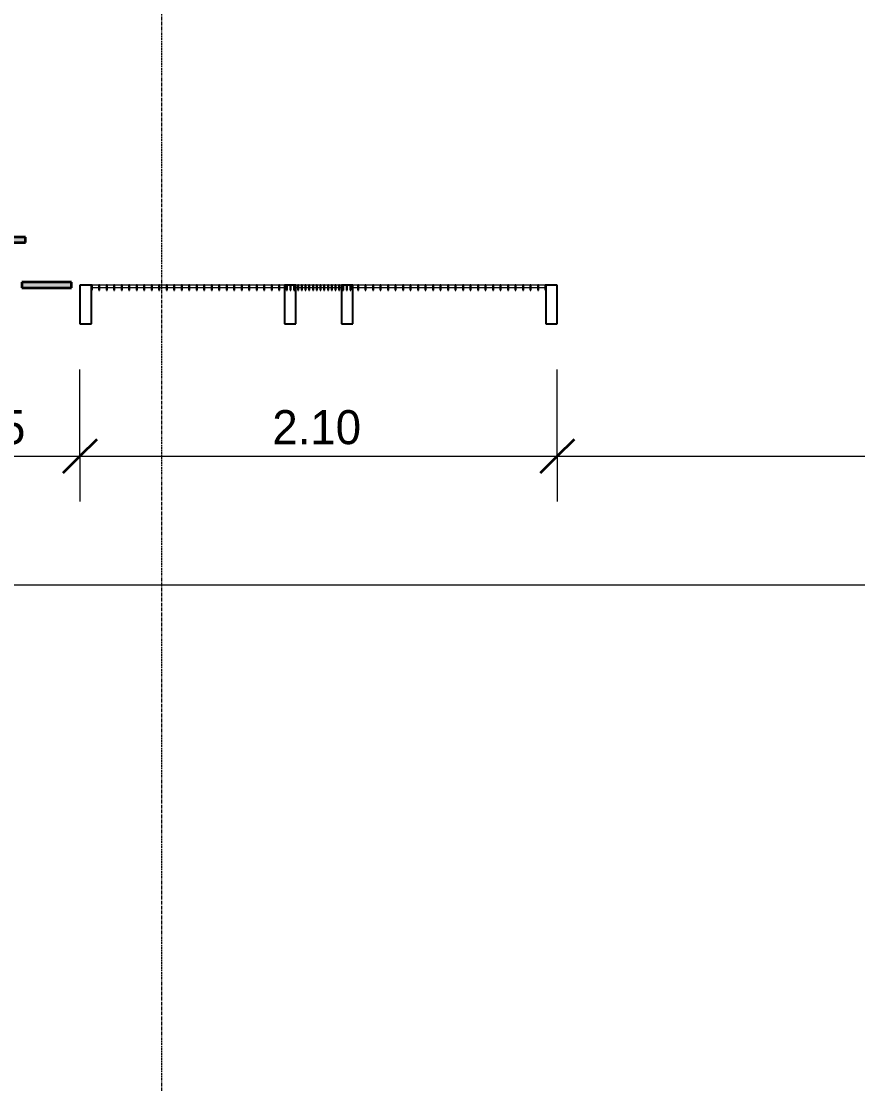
# Model space of a CAD drawing. Header units: centimetres. Extents: x -6646 to 16699, y -115 to 1717.
# Drawn here: x -3220.5 to -2852.5, y 369.4 to 837 of the extents above; entities that cross this region are included whole.
import ezdxf

# ---------------------------------------------------------------- set-up
doc = ezdxf.new("R2010")
doc.units = ezdxf.units.CM
doc.linetypes.add('Grid Line', pattern=[2.2225, 1.27, -0.3175, 0.3175, -0.3175])
for name, color, linetype, lineweight in [('A-ANNO-DIMS', 7, 'Continuous', 9), ('A-ANNO-DIMS-100', 7, 'Continuous', 9), ('A-CLNG', 7, 'Continuous', 9), ('A-GENM', 7, 'Continuous', 9), ('S-GRID', 7, 'Continuous', 9), ('S-STRS', 7, 'Continuous', 9)]:
    doc.layers.add(name, color=color, linetype=linetype, lineweight=lineweight)
doc.styles.add('Century Gothic_1', font='GOTHIC.TTF', dxfattribs={"height": 15})
doc.dimstyles.new('FCA_N_Cotas_E100', dxfattribs={"dimscale": 30.48, "dimtxt": 15.662524, "dimasz": 0.492126, "dimexe": 0.656168, "dimexo": 0.656168, "dimgap": 0.032808, "dimtad": 1, "dimlfac": 0.01, "dimrnd": 0.01, "dimzin": 0, "dimdsep": 46, "dimtxsty": 'Century Gothic_1', "dimblk1": 'OBLIQUE', "dimblk2": 'OBLIQUE', "dimsah": 1, "dimcen": 0.09, "dimdle": 0.656168, "dimadec": 3, "dimazin": 2, "dimtfac": 1, "dimtdec": 4, "dimtix": 1, "dimtmove": 0, "dimatfit": 3, "dimfxl": 1, "dimtvp": 1, "dimtolj": 1, "dimtzin": 0, "dimarcsym": 2})

# ---------------------------------------------------------------- blocks, each defined once
blk = doc.blocks.new('PQ_RVR_ARQ-01_ZZ_ZZ_MO_T_A_rvt-1-Elevación Eje 20')
at = {"layer": 'A-CLNG', "color": 254, "lineweight": 18, "true_color": 0xe5e5e5}
blk.add_line((-2381.59, 588.8), (-5458.89, 588.8), dxfattribs=at)
blk = doc.blocks.new('M_RVR_Grating - 1_12 x 1_00-V2-Elevación Eje 20')
at = {"layer": 'A-GENM', "lineweight": 25}
for p, q in [((-3189.68, 720.81), (-3194.68, 720.81)), ((-3194.68, 720.81), (-3194.68, 703.81)), ((-3189.38, 720.81), (-3189.68, 720.81)), ((-3189.68, 720.81), (-3189.68, 718.71)), ((-3189.68, 703.81), (-3189.68, 720.81)), ((-3189.38, 718.71), (-3189.38, 720.81)), ((-3186.08, 720.81), (-3186.38, 720.81)), ((-3186.38, 720.81), (-3186.38, 718.71)), ((-3186.08, 718.71), (-3186.08, 720.81)), ((-3182.78, 720.81), (-3183.08, 720.81)), ((-3183.08, 720.81), (-3183.08, 718.71)), ((-3182.78, 718.71), (-3182.78, 720.81)), ((-3179.48, 720.81), (-3179.78, 720.81)), ((-3179.78, 720.81), (-3179.78, 718.71)), ((-3179.48, 718.71), (-3179.48, 720.81)), ((-3176.18, 720.81), (-3176.48, 720.81)), ((-3176.48, 720.81), (-3176.48, 718.71)), ((-3176.18, 718.71), (-3176.18, 720.81)), ((-3172.88, 720.81), (-3173.18, 720.81)), ((-3173.18, 720.81), (-3173.18, 718.71)), ((-3172.88, 718.71), (-3172.88, 720.81)), ((-3169.58, 720.81), (-3169.88, 720.81)), ((-3169.88, 720.81), (-3169.88, 718.71)), ((-3169.58, 718.71), (-3169.58, 720.81)), ((-3166.28, 720.81), (-3166.58, 720.81)), ((-3166.58, 720.81), (-3166.58, 718.71)), ((-3166.28, 718.71), (-3166.28, 720.81)), ((-3162.98, 720.81), (-3163.28, 720.81)), ((-3163.28, 720.81), (-3163.28, 718.71)), ((-3162.98, 718.71), (-3162.98, 720.81)), ((-3159.68, 720.81), (-3159.98, 720.81)), ((-3159.98, 720.81), (-3159.98, 718.71)), ((-3159.68, 718.71), (-3159.68, 720.81)), ((-3156.38, 720.81), (-3156.68, 720.81)), ((-3156.68, 720.81), (-3156.68, 718.71)), ((-3156.38, 718.71), (-3156.38, 720.81)), ((-3153.08, 720.81), (-3153.38, 720.81)), ((-3153.38, 720.81), (-3153.38, 718.71)), ((-3153.08, 718.71), (-3153.08, 720.81)), ((-3149.78, 720.81), (-3150.08, 720.81)), ((-3150.08, 720.81), (-3150.08, 718.71)), ((-3149.78, 718.71), (-3149.78, 720.81)), ((-3146.48, 720.81), (-3146.78, 720.81)), ((-3146.78, 720.81), (-3146.78, 718.71)), ((-3146.48, 718.71), (-3146.48, 720.81)), ((-3143.18, 720.81), (-3143.48, 720.81)), ((-3143.48, 720.81), (-3143.48, 718.71)), ((-3143.18, 718.71), (-3143.18, 720.81)), ((-3139.88, 720.81), (-3140.18, 720.81)), ((-3140.18, 720.81), (-3140.18, 718.71)), ((-3139.88, 718.71), (-3139.88, 720.81)), ((-3136.58, 720.81), (-3136.88, 720.81)), ((-3136.88, 720.81), (-3136.88, 718.71)), ((-3136.58, 718.71), (-3136.58, 720.81)), ((-3133.28, 720.81), (-3133.58, 720.81)), ((-3133.58, 720.81), (-3133.58, 718.71)), ((-3133.28, 718.71), (-3133.28, 720.81)), ((-3129.98, 720.81), (-3130.28, 720.81)), ((-3130.28, 720.81), (-3130.28, 718.71)), ((-3129.98, 718.71), (-3129.98, 720.81)), ((-3126.68, 720.81), (-3126.98, 720.81)), ((-3126.98, 720.81), (-3126.98, 718.71)), ((-3126.68, 718.71), (-3126.68, 720.81)), ((-3123.38, 720.81), (-3123.68, 720.81)), ((-3123.68, 720.81), (-3123.68, 718.71)), ((-3123.38, 718.71), (-3123.38, 720.81)), ((-3120.08, 720.81), (-3120.38, 720.81)), ((-3120.38, 720.81), (-3120.38, 718.71)), ((-3120.08, 718.71), (-3120.08, 720.81)), ((-3116.78, 720.81), (-3117.08, 720.81)), ((-3117.08, 720.81), (-3117.08, 718.71)), ((-3116.78, 718.71), (-3116.78, 720.81)), ((-3113.48, 720.81), (-3113.78, 720.81)), ((-3113.78, 720.81), (-3113.78, 718.71)), ((-3113.48, 718.71), (-3113.48, 720.81)), ((-3110.18, 720.81), (-3110.48, 720.81)), ((-3110.48, 720.81), (-3110.48, 718.71)), ((-3110.18, 718.71), (-3110.18, 720.81)), ((-3106.88, 720.81), (-3107.18, 720.81)), ((-3107.18, 720.81), (-3107.18, 718.71)), ((-3106.88, 718.71), (-3106.88, 720.81)), ((-3103.58, 720.81), (-3103.88, 720.81)), ((-3103.88, 720.81), (-3103.88, 718.71)), ((-3103.58, 718.71), (-3103.58, 720.81)), ((-3100.28, 720.81), (-3100.58, 720.81)), ((-3100.58, 720.81), (-3100.58, 718.71)), ((-3100.28, 718.71), (-3100.28, 720.81)), ((-3096.98, 720.81), (-3097.28, 720.81)), ((-3097.28, 720.81), (-3097.28, 718.71)), ((-3096.98, 718.71), (-3096.98, 720.81)), ((-3093.68, 720.81), (-3093.98, 720.81)), ((-3093.98, 720.81), (-3093.98, 718.71)), ((-3093.68, 718.71), (-3093.68, 720.81)), ((-3090.38, 720.81), (-3090.68, 720.81)), ((-3090.68, 720.81), (-3090.68, 718.71)), ((-3090.38, 718.71), (-3090.38, 720.81)), ((-3087.08, 720.81), (-3087.38, 720.81)), ((-3087.38, 720.81), (-3087.38, 718.71)), ((-3087.08, 718.71), (-3087.08, 720.81)), ((-3083.78, 720.81), (-3084.08, 720.81)), ((-3084.08, 720.81), (-3084.08, 718.71)), ((-3083.78, 718.71), (-3083.78, 720.81)), ((-3080.48, 720.81), (-3080.78, 720.81)), ((-3080.78, 720.81), (-3080.78, 718.71)), ((-3080.48, 718.71), (-3080.48, 720.81)), ((-3074.68, 720.81), (-3079.68, 720.81)), ((-3079.68, 720.81), (-3079.68, 703.81)), ((-3077.18, 720.81), (-3077.48, 720.81)), ((-3077.48, 720.81), (-3077.48, 718.71)), ((-3077.18, 718.71), (-3077.18, 720.81)), ((-3074.68, 703.81), (-3074.68, 720.81)), ((-3189.68, 718.71), (-3189.38, 718.71)), ((-3186.38, 718.71), (-3186.08, 718.71)), ((-3183.08, 718.71), (-3182.78, 718.71)), ((-3179.78, 718.71), (-3179.48, 718.71)), ((-3176.48, 718.71), (-3176.18, 718.71)), ((-3173.18, 718.71), (-3172.88, 718.71)), ((-3169.88, 718.71), (-3169.58, 718.71)), ((-3166.58, 718.71), (-3166.28, 718.71)), ((-3163.28, 718.71), (-3162.98, 718.71)), ((-3159.98, 718.71), (-3159.68, 718.71)), ((-3156.68, 718.71), (-3156.38, 718.71)), ((-3153.38, 718.71), (-3153.08, 718.71)), ((-3150.08, 718.71), (-3149.78, 718.71)), ((-3146.78, 718.71), (-3146.48, 718.71)), ((-3143.48, 718.71), (-3143.18, 718.71)), ((-3140.18, 718.71), (-3139.88, 718.71)), ((-3136.88, 718.71), (-3136.58, 718.71)), ((-3133.58, 718.71), (-3133.28, 718.71)), ((-3130.28, 718.71), (-3129.98, 718.71)), ((-3126.98, 718.71), (-3126.68, 718.71)), ((-3123.68, 718.71), (-3123.38, 718.71)), ((-3120.38, 718.71), (-3120.08, 718.71)), ((-3117.08, 718.71), (-3116.78, 718.71)), ((-3113.78, 718.71), (-3113.48, 718.71)), ((-3110.48, 718.71), (-3110.18, 718.71)), ((-3107.18, 718.71), (-3106.88, 718.71)), ((-3103.88, 718.71), (-3103.58, 718.71)), ((-3100.58, 718.71), (-3100.28, 718.71)), ((-3097.28, 718.71), (-3096.98, 718.71)), ((-3093.98, 718.71), (-3093.68, 718.71)), ((-3090.68, 718.71), (-3090.38, 718.71)), ((-3087.38, 718.71), (-3087.08, 718.71)), ((-3084.08, 718.71), (-3083.78, 718.71)), ((-3080.78, 718.71), (-3080.48, 718.71)), ((-3077.48, 718.71), (-3077.18, 718.71)), ((-3194.68, 703.81), (-3189.68, 703.81)), ((-3079.68, 703.81), (-3074.68, 703.81))]:
    blk.add_line(p, q, dxfattribs=at)
at = {"layer": 'A-GENM', "color": 8, "true_color": 0x808080}
for p, q in [((-3186.38, 720.81), (-3189.38, 720.81)), ((-3183.08, 720.81), (-3186.08, 720.81)), ((-3179.78, 720.81), (-3182.78, 720.81)), ((-3176.48, 720.81), (-3179.48, 720.81)), ((-3173.18, 720.81), (-3176.18, 720.81)), ((-3169.88, 720.81), (-3172.88, 720.81)), ((-3166.58, 720.81), (-3169.58, 720.81)), ((-3163.28, 720.81), (-3166.28, 720.81)), ((-3159.98, 720.81), (-3162.98, 720.81)), ((-3156.68, 720.81), (-3159.68, 720.81)), ((-3153.38, 720.81), (-3156.38, 720.81)), ((-3150.08, 720.81), (-3153.08, 720.81)), ((-3146.78, 720.81), (-3149.78, 720.81)), ((-3143.48, 720.81), (-3146.48, 720.81)), ((-3140.18, 720.81), (-3143.18, 720.81)), ((-3136.88, 720.81), (-3139.88, 720.81)), ((-3133.58, 720.81), (-3136.58, 720.81)), ((-3130.28, 720.81), (-3133.28, 720.81)), ((-3126.98, 720.81), (-3129.98, 720.81)), ((-3123.68, 720.81), (-3126.68, 720.81)), ((-3120.38, 720.81), (-3123.38, 720.81)), ((-3117.08, 720.81), (-3120.08, 720.81)), ((-3113.78, 720.81), (-3116.78, 720.81)), ((-3110.48, 720.81), (-3113.48, 720.81)), ((-3107.18, 720.81), (-3110.18, 720.81)), ((-3104.68, 720.81), (-3106.88, 720.81)), ((-3098.88, 720.81), (-3099.68, 720.81)), ((-3097.28, 720.81), (-3098.58, 720.81)), ((-3095.58, 720.81), (-3096.98, 720.81)), ((-3093.98, 720.81), (-3095.28, 720.81)), ((-3092.28, 720.81), (-3093.68, 720.81)), ((-3090.68, 720.81), (-3091.98, 720.81)), ((-3088.98, 720.81), (-3090.38, 720.81)), ((-3087.38, 720.81), (-3088.68, 720.81)), ((-3085.68, 720.81), (-3087.08, 720.81)), ((-3084.08, 720.81), (-3085.38, 720.81)), ((-3082.38, 720.81), (-3083.78, 720.81)), ((-3080.78, 720.81), (-3082.08, 720.81)), ((-3079.68, 720.81), (-3080.48, 720.81)), ((-3189.38, 719.81), (-3186.38, 719.81)), ((-3186.08, 719.81), (-3183.08, 719.81)), ((-3182.78, 719.81), (-3179.78, 719.81)), ((-3179.48, 719.81), (-3176.48, 719.81)), ((-3176.18, 719.81), (-3173.18, 719.81)), ((-3172.88, 719.81), (-3169.88, 719.81)), ((-3169.58, 719.81), (-3166.58, 719.81)), ((-3166.28, 719.81), (-3163.28, 719.81)), ((-3162.98, 719.81), (-3159.98, 719.81)), ((-3159.68, 719.81), (-3156.68, 719.81)), ((-3156.38, 719.81), (-3153.38, 719.81)), ((-3153.08, 719.81), (-3150.08, 719.81)), ((-3149.78, 719.81), (-3146.78, 719.81)), ((-3146.48, 719.81), (-3143.48, 719.81)), ((-3143.18, 719.81), (-3140.18, 719.81)), ((-3139.88, 719.81), (-3136.88, 719.81)), ((-3136.58, 719.81), (-3133.58, 719.81)), ((-3133.28, 719.81), (-3130.28, 719.81)), ((-3129.98, 719.81), (-3126.98, 719.81)), ((-3126.68, 719.81), (-3123.68, 719.81)), ((-3123.38, 719.81), (-3120.38, 719.81)), ((-3120.08, 719.81), (-3117.08, 719.81)), ((-3116.78, 719.81), (-3113.78, 719.81)), ((-3113.48, 719.81), (-3110.48, 719.81)), ((-3110.18, 719.81), (-3107.18, 719.81)), ((-3106.88, 719.81), (-3104.68, 719.81)), ((-3099.68, 719.81), (-3098.88, 719.81)), ((-3098.58, 719.81), (-3097.28, 719.81)), ((-3096.98, 719.81), (-3095.58, 719.81)), ((-3095.28, 719.81), (-3093.98, 719.81)), ((-3093.68, 719.81), (-3092.28, 719.81)), ((-3091.98, 719.81), (-3090.68, 719.81)), ((-3090.38, 719.81), (-3088.98, 719.81)), ((-3088.68, 719.81), (-3087.38, 719.81)), ((-3087.08, 719.81), (-3085.68, 719.81)), ((-3085.38, 719.81), (-3084.08, 719.81)), ((-3083.78, 719.81), (-3082.38, 719.81)), ((-3082.08, 719.81), (-3080.78, 719.81)), ((-3080.48, 719.81), (-3079.68, 719.81))]:
    blk.add_line(p, q, dxfattribs=at)
blk = doc.blocks.new('M_RVR_Grating - 1_12 x 1_00-V3-Elevación Eje 20')
at = {"layer": 'A-GENM', "lineweight": 25}
for p, q in [((-3099.68, 720.81), (-3104.68, 720.81)), ((-3104.68, 720.81), (-3104.68, 703.81)), ((-3101.88, 720.81), (-3102.18, 720.81)), ((-3102.18, 720.81), (-3102.18, 718.71)), ((-3101.88, 718.71), (-3101.88, 720.81)), ((-3099.68, 703.81), (-3099.68, 720.81)), ((-3098.58, 720.81), (-3098.88, 720.81)), ((-3098.88, 720.81), (-3098.88, 718.71)), ((-3098.58, 718.71), (-3098.58, 720.81)), ((-3095.28, 720.81), (-3095.58, 720.81)), ((-3095.58, 720.81), (-3095.58, 718.71)), ((-3095.28, 718.71), (-3095.28, 720.81)), ((-3091.98, 720.81), (-3092.28, 720.81)), ((-3092.28, 720.81), (-3092.28, 718.71)), ((-3091.98, 718.71), (-3091.98, 720.81)), ((-3088.68, 720.81), (-3088.98, 720.81)), ((-3088.98, 720.81), (-3088.98, 718.71)), ((-3088.68, 718.71), (-3088.68, 720.81)), ((-3085.38, 720.81), (-3085.68, 720.81)), ((-3085.68, 720.81), (-3085.68, 718.71)), ((-3085.38, 718.71), (-3085.38, 720.81)), ((-3082.08, 720.81), (-3082.38, 720.81)), ((-3082.38, 720.81), (-3082.38, 718.71)), ((-3082.08, 718.71), (-3082.08, 720.81)), ((-3078.78, 720.81), (-3079.08, 720.81)), ((-3079.08, 720.81), (-3079.08, 718.71)), ((-3078.78, 718.71), (-3078.78, 720.81)), ((-3075.48, 720.81), (-3075.78, 720.81)), ((-3075.78, 720.81), (-3075.78, 718.71)), ((-3075.48, 718.71), (-3075.48, 720.81)), ((-3072.18, 720.81), (-3072.48, 720.81)), ((-3072.48, 720.81), (-3072.48, 718.71)), ((-3072.18, 718.71), (-3072.18, 720.81)), ((-3068.88, 720.81), (-3069.18, 720.81)), ((-3069.18, 720.81), (-3069.18, 718.71)), ((-3068.88, 718.71), (-3068.88, 720.81)), ((-3065.58, 720.81), (-3065.88, 720.81)), ((-3065.88, 720.81), (-3065.88, 718.71)), ((-3065.58, 718.71), (-3065.58, 720.81)), ((-3062.28, 720.81), (-3062.58, 720.81)), ((-3062.58, 720.81), (-3062.58, 718.71)), ((-3062.28, 718.71), (-3062.28, 720.81)), ((-3058.98, 720.81), (-3059.28, 720.81)), ((-3059.28, 720.81), (-3059.28, 718.71)), ((-3058.98, 718.71), (-3058.98, 720.81)), ((-3055.68, 720.81), (-3055.98, 720.81)), ((-3055.98, 720.81), (-3055.98, 718.71)), ((-3055.68, 718.71), (-3055.68, 720.81)), ((-3052.38, 720.81), (-3052.68, 720.81)), ((-3052.68, 720.81), (-3052.68, 718.71)), ((-3052.38, 718.71), (-3052.38, 720.81)), ((-3049.08, 720.81), (-3049.38, 720.81)), ((-3049.38, 720.81), (-3049.38, 718.71)), ((-3049.08, 718.71), (-3049.08, 720.81)), ((-3045.78, 720.81), (-3046.08, 720.81)), ((-3046.08, 720.81), (-3046.08, 718.71)), ((-3045.78, 718.71), (-3045.78, 720.81)), ((-3042.48, 720.81), (-3042.78, 720.81)), ((-3042.78, 720.81), (-3042.78, 718.71)), ((-3042.48, 718.71), (-3042.48, 720.81)), ((-3039.18, 720.81), (-3039.48, 720.81)), ((-3039.48, 720.81), (-3039.48, 718.71)), ((-3039.18, 718.71), (-3039.18, 720.81)), ((-3035.88, 720.81), (-3036.18, 720.81)), ((-3036.18, 720.81), (-3036.18, 718.71)), ((-3035.88, 718.71), (-3035.88, 720.81)), ((-3032.58, 720.81), (-3032.88, 720.81)), ((-3032.88, 720.81), (-3032.88, 718.71)), ((-3032.58, 718.71), (-3032.58, 720.81)), ((-3029.28, 720.81), (-3029.58, 720.81)), ((-3029.58, 720.81), (-3029.58, 718.71)), ((-3029.28, 718.71), (-3029.28, 720.81)), ((-3025.98, 720.81), (-3026.28, 720.81)), ((-3026.28, 720.81), (-3026.28, 718.71)), ((-3025.98, 718.71), (-3025.98, 720.81)), ((-3022.68, 720.81), (-3022.98, 720.81)), ((-3022.98, 720.81), (-3022.98, 718.71)), ((-3022.68, 718.71), (-3022.68, 720.81)), ((-3019.38, 720.81), (-3019.68, 720.81)), ((-3019.68, 720.81), (-3019.68, 718.71)), ((-3019.38, 718.71), (-3019.38, 720.81)), ((-3016.08, 720.81), (-3016.38, 720.81)), ((-3016.38, 720.81), (-3016.38, 718.71)), ((-3016.08, 718.71), (-3016.08, 720.81)), ((-3012.78, 720.81), (-3013.08, 720.81)), ((-3013.08, 720.81), (-3013.08, 718.71)), ((-3012.78, 718.71), (-3012.78, 720.81)), ((-3009.48, 720.81), (-3009.78, 720.81)), ((-3009.78, 720.81), (-3009.78, 718.71)), ((-3009.48, 718.71), (-3009.48, 720.81)), ((-3006.18, 720.81), (-3006.48, 720.81)), ((-3006.48, 720.81), (-3006.48, 718.71)), ((-3006.18, 718.71), (-3006.18, 720.81)), ((-3002.88, 720.81), (-3003.18, 720.81)), ((-3003.18, 720.81), (-3003.18, 718.71)), ((-3002.88, 718.71), (-3002.88, 720.81)), ((-2999.58, 720.81), (-2999.88, 720.81)), ((-2999.88, 720.81), (-2999.88, 718.71)), ((-2999.58, 718.71), (-2999.58, 720.81)), ((-2996.28, 720.81), (-2996.58, 720.81)), ((-2996.58, 720.81), (-2996.58, 718.71)), ((-2996.28, 718.71), (-2996.28, 720.81)), ((-2992.98, 720.81), (-2993.28, 720.81)), ((-2993.28, 720.81), (-2993.28, 718.71)), ((-2992.98, 718.71), (-2992.98, 720.81)), ((-2989.68, 720.81), (-2989.98, 720.81)), ((-2989.98, 720.81), (-2989.98, 718.71)), ((-2989.68, 718.71), (-2989.68, 720.81)), ((-2984.68, 720.81), (-2989.68, 720.81)), ((-2989.68, 720.81), (-2989.68, 703.81)), ((-2984.68, 703.81), (-2984.68, 720.81)), ((-3102.18, 718.71), (-3101.88, 718.71)), ((-3098.88, 718.71), (-3098.58, 718.71)), ((-3095.58, 718.71), (-3095.28, 718.71)), ((-3092.28, 718.71), (-3091.98, 718.71)), ((-3088.98, 718.71), (-3088.68, 718.71)), ((-3085.68, 718.71), (-3085.38, 718.71)), ((-3082.38, 718.71), (-3082.08, 718.71)), ((-3079.08, 718.71), (-3078.78, 718.71)), ((-3075.78, 718.71), (-3075.48, 718.71)), ((-3072.48, 718.71), (-3072.18, 718.71)), ((-3069.18, 718.71), (-3068.88, 718.71)), ((-3065.88, 718.71), (-3065.58, 718.71)), ((-3062.58, 718.71), (-3062.28, 718.71)), ((-3059.28, 718.71), (-3058.98, 718.71)), ((-3055.98, 718.71), (-3055.68, 718.71)), ((-3052.68, 718.71), (-3052.38, 718.71)), ((-3049.38, 718.71), (-3049.08, 718.71)), ((-3046.08, 718.71), (-3045.78, 718.71)), ((-3042.78, 718.71), (-3042.48, 718.71)), ((-3039.48, 718.71), (-3039.18, 718.71)), ((-3036.18, 718.71), (-3035.88, 718.71)), ((-3032.88, 718.71), (-3032.58, 718.71)), ((-3029.58, 718.71), (-3029.28, 718.71)), ((-3026.28, 718.71), (-3025.98, 718.71)), ((-3022.98, 718.71), (-3022.68, 718.71)), ((-3019.68, 718.71), (-3019.38, 718.71)), ((-3016.38, 718.71), (-3016.08, 718.71)), ((-3013.08, 718.71), (-3012.78, 718.71)), ((-3009.78, 718.71), (-3009.48, 718.71)), ((-3006.48, 718.71), (-3006.18, 718.71)), ((-3003.18, 718.71), (-3002.88, 718.71)), ((-2999.88, 718.71), (-2999.58, 718.71)), ((-2996.58, 718.71), (-2996.28, 718.71)), ((-2993.28, 718.71), (-2992.98, 718.71)), ((-2989.98, 718.71), (-2989.68, 718.71)), ((-3104.68, 703.81), (-3099.68, 703.81)), ((-2989.68, 703.81), (-2984.68, 703.81))]:
    blk.add_line(p, q, dxfattribs=at)
at = {"layer": 'A-GENM', "color": 8, "true_color": 0x808080}
for p, q in [((-3098.88, 720.81), (-3099.68, 720.81)), ((-3097.28, 720.81), (-3098.58, 720.81)), ((-3095.58, 720.81), (-3096.98, 720.81)), ((-3093.98, 720.81), (-3095.28, 720.81)), ((-3092.28, 720.81), (-3093.68, 720.81)), ((-3090.68, 720.81), (-3091.98, 720.81)), ((-3088.98, 720.81), (-3090.38, 720.81)), ((-3087.38, 720.81), (-3088.68, 720.81)), ((-3085.68, 720.81), (-3087.08, 720.81)), ((-3084.08, 720.81), (-3085.38, 720.81)), ((-3082.38, 720.81), (-3083.78, 720.81)), ((-3080.78, 720.81), (-3082.08, 720.81)), ((-3079.68, 720.81), (-3080.48, 720.81)), ((-3072.48, 720.81), (-3074.68, 720.81)), ((-3069.18, 720.81), (-3072.18, 720.81)), ((-3065.88, 720.81), (-3068.88, 720.81)), ((-3062.58, 720.81), (-3065.58, 720.81)), ((-3059.28, 720.81), (-3062.28, 720.81)), ((-3055.98, 720.81), (-3058.98, 720.81)), ((-3052.68, 720.81), (-3055.68, 720.81)), ((-3049.38, 720.81), (-3052.38, 720.81)), ((-3046.08, 720.81), (-3049.08, 720.81)), ((-3042.78, 720.81), (-3045.78, 720.81)), ((-3039.48, 720.81), (-3042.48, 720.81)), ((-3036.18, 720.81), (-3039.17, 720.81)), ((-3032.88, 720.81), (-3035.88, 720.81)), ((-3029.58, 720.81), (-3032.58, 720.81)), ((-3026.28, 720.81), (-3029.28, 720.81)), ((-3022.98, 720.81), (-3025.98, 720.81)), ((-3019.68, 720.81), (-3022.68, 720.81)), ((-3016.38, 720.81), (-3019.38, 720.81)), ((-3013.08, 720.81), (-3016.08, 720.81)), ((-3009.78, 720.81), (-3012.78, 720.81)), ((-3006.48, 720.81), (-3009.48, 720.81)), ((-3003.18, 720.81), (-3006.18, 720.81)), ((-2999.88, 720.81), (-3002.88, 720.81)), ((-2996.58, 720.81), (-2999.58, 720.81)), ((-2993.28, 720.81), (-2996.28, 720.81)), ((-2989.98, 720.81), (-2992.98, 720.81)), ((-3099.68, 719.81), (-3098.88, 719.81)), ((-3098.58, 719.81), (-3097.28, 719.81)), ((-3096.98, 719.81), (-3095.58, 719.81)), ((-3095.28, 719.81), (-3093.98, 719.81)), ((-3093.68, 719.81), (-3092.28, 719.81)), ((-3091.98, 719.81), (-3090.68, 719.81)), ((-3090.38, 719.81), (-3088.98, 719.81)), ((-3088.68, 719.81), (-3087.38, 719.81)), ((-3087.08, 719.81), (-3085.68, 719.81)), ((-3085.38, 719.81), (-3084.08, 719.81)), ((-3083.78, 719.81), (-3082.38, 719.81)), ((-3082.08, 719.81), (-3080.78, 719.81)), ((-3080.48, 719.81), (-3079.68, 719.81)), ((-3074.68, 719.81), (-3072.48, 719.81)), ((-3072.18, 719.81), (-3069.18, 719.81)), ((-3068.88, 719.81), (-3065.88, 719.81)), ((-3065.58, 719.81), (-3062.58, 719.81)), ((-3062.28, 719.81), (-3059.28, 719.81)), ((-3058.98, 719.81), (-3055.98, 719.81)), ((-3055.68, 719.81), (-3052.68, 719.81)), ((-3052.38, 719.81), (-3049.38, 719.81)), ((-3049.08, 719.81), (-3046.08, 719.81)), ((-3045.78, 719.81), (-3042.78, 719.81)), ((-3042.48, 719.81), (-3039.48, 719.81)), ((-3039.17, 719.81), (-3036.18, 719.81)), ((-3035.88, 719.81), (-3032.88, 719.81)), ((-3032.58, 719.81), (-3029.58, 719.81)), ((-3029.28, 719.81), (-3026.28, 719.81)), ((-3025.98, 719.81), (-3022.98, 719.81)), ((-3022.68, 719.81), (-3019.68, 719.81)), ((-3019.38, 719.81), (-3016.38, 719.81)), ((-3016.08, 719.81), (-3013.08, 719.81)), ((-3012.78, 719.81), (-3009.78, 719.81)), ((-3009.48, 719.81), (-3006.48, 719.81)), ((-3006.18, 719.81), (-3003.18, 719.81)), ((-3002.88, 719.81), (-2999.88, 719.81)), ((-2999.58, 719.81), (-2996.58, 719.81)), ((-2996.28, 719.81), (-2993.28, 719.81)), ((-2992.98, 719.81), (-2989.98, 719.81))]:
    blk.add_line(p, q, dxfattribs=at)
blk = doc.blocks.new('Stairs 15 - Stairs 14-1798990-Elevación Eje 20')
at = {"layer": 'S-STRS', "true_color": 0x9a9a9a}
h = blk.add_hatch(color=253, dxfattribs=at)
h.paths.add_polyline_path([(-3202.89, 719.74), (-3198.4, 719.74), (-3198.4, 722.17), (-3220.26, 722.17), (-3220.26, 719.74)])
h.paths.add_polyline_path([(-3228.07, 739.62), (-3218.68, 739.62), (-3218.68, 742.05), (-3240.55, 742.05), (-3240.55, 739.62)])
h.paths.add_polyline_path([(-3260.42, 759.85), (-3238.56, 759.85), (-3238.56, 762.28), (-3260.42, 762.28)])
h.paths.add_polyline_path([(-3278.45, 779.72), (-3258.09, 779.72), (-3258.09, 782.15), (-3279.95, 782.15), (-3279.95, 779.72)])
at = {"layer": 'S-STRS', "lineweight": 35}
for p, q in [((-3258.09, 782.15), (-3279.95, 782.15)), ((-3279.95, 782.15), (-3279.95, 779.72)), ((-3258.09, 779.72), (-3258.09, 782.15)), ((-3279.95, 779.72), (-3258.09, 779.72)), ((-3238.56, 762.28), (-3260.42, 762.28)), ((-3260.42, 762.28), (-3260.42, 759.85)), ((-3238.56, 759.85), (-3238.56, 762.28)), ((-3260.42, 759.85), (-3238.56, 759.85)), ((-3218.68, 742.05), (-3240.55, 742.05)), ((-3240.55, 742.05), (-3240.55, 739.62)), ((-3240.55, 739.62), (-3218.68, 739.62)), ((-3218.68, 739.62), (-3218.68, 742.05)), ((-3198.4, 722.17), (-3220.26, 722.17)), ((-3220.26, 722.17), (-3220.26, 719.74)), ((-3198.4, 719.74), (-3198.4, 722.17)), ((-3220.26, 719.74), (-3198.4, 719.74))]:
    blk.add_line(p, q, dxfattribs=at)
blk = doc.blocks.new('DIMBLOCK23-Elevación Eje 20')
at = {"layer": 'A-ANNO-DIMS-100'}
for p, q in [((-3280.1, 645.64), (-3280.1, 762.81)), ((-3194.68, 645.64), (-3194.68, 683.81)), ((-3280.1, 645.64), (-3194.68, 645.64)), ((-3280.1, 645.64), (-3280.1, 625.64)), ((-3194.68, 645.64), (-3194.68, 625.64))]:
    blk.add_line(p, q, dxfattribs=at)
at = {"layer": 'A-ANNO-DIMS-100', "lineweight": 35}
for p, q in [((-3280.1, 645.64), (-3272.6, 653.14)), ((-3194.68, 645.64), (-3187.18, 653.14)), ((-3280.1, 645.64), (-3287.6, 638.14)), ((-3194.68, 645.64), (-3202.18, 638.14))]:
    blk.add_line(p, q, dxfattribs=at)
at = {"layer": 'A-ANNO-DIMS-100', "color": 0, "insert": (-3257.77, 665.87), "char_height": 15, "width": 48.9267, "attachment_point": 1, "line_spacing_factor": 0.984502, "style": 'Century Gothic_1'}
blk.add_mtext('0.85', dxfattribs=at)
blk = doc.blocks.new('_Oblique')
at = {"color": 0, "linetype": 'ByBlock', "lineweight": -2}
blk.add_line((-0.5, -0.5), (0.5, 0.5), dxfattribs=at)
blk = doc.blocks.new('DIMBLOCK24-Elevación Eje 20')
at = {"layer": 'A-ANNO-DIMS-100'}
for p, q in [((-3194.68, 645.64), (-3194.68, 683.81)), ((-2984.68, 645.64), (-2984.68, 683.81)), ((-3194.68, 645.64), (-2984.68, 645.64)), ((-3194.68, 645.64), (-3194.68, 625.64)), ((-2984.68, 645.64), (-2984.68, 625.64))]:
    blk.add_line(p, q, dxfattribs=at)
at = {"layer": 'A-ANNO-DIMS-100', "lineweight": 35}
for p, q in [((-3194.68, 645.64), (-3187.18, 653.14)), ((-2984.68, 645.64), (-2977.18, 653.14)), ((-3194.68, 645.64), (-3202.18, 638.14)), ((-2984.68, 645.64), (-2992.18, 638.14))]:
    blk.add_line(p, q, dxfattribs=at)
at = {"layer": 'A-ANNO-DIMS-100', "color": 0, "insert": (-3110.06, 665.87), "char_height": 15, "width": 48.9267, "attachment_point": 1, "line_spacing_factor": 0.984502, "style": 'Century Gothic_1'}
blk.add_mtext('2.10', dxfattribs=at)
blk = doc.blocks.new('DIMBLOCK25-Elevación Eje 20')
at = {"layer": 'A-ANNO-DIMS-100'}
for p, q in [((-2984.68, 645.64), (-2984.68, 683.81)), ((-2548.66, 645.64), (-2548.66, 665.64)), ((-2984.68, 645.64), (-2528.66, 645.64)), ((-2984.68, 645.64), (-2984.68, 625.64)), ((-2548.66, 645.64), (-2548.66, 636.25))]:
    blk.add_line(p, q, dxfattribs=at)
at = {"layer": 'A-ANNO-DIMS-100', "lineweight": 35}
for p, q in [((-2984.68, 645.64), (-2977.18, 653.14)), ((-2548.66, 645.64), (-2541.16, 653.14)), ((-2984.68, 645.64), (-2992.18, 638.14)), ((-2548.66, 645.64), (-2556.16, 638.14))]:
    blk.add_line(p, q, dxfattribs=at)
at = {"layer": 'A-ANNO-DIMS-100', "color": 0, "insert": (-2787.06, 665.87), "char_height": 15, "width": 48.9267, "attachment_point": 1, "line_spacing_factor": 0.984502, "style": 'Century Gothic_1'}
blk.add_mtext('4.36', dxfattribs=at)

msp = doc.modelspace()

# ---------------------------------------------------------------- linework, layer by layer
at = {"layer": 'S-GRID', "color": 253, "linetype": 'Grid Line', "true_color": 0xaaaaaa}
msp.add_line((-3158.662, -98.157), (-3158.662, 1613.986), dxfattribs=at)

# ---------------------------------------------------------------- block references
at = {"lineweight": 5}
msp.add_blockref('PQ_RVR_ARQ-01_ZZ_ZZ_MO_T_A_rvt-1-Elevación Eje 20', (0, 0), dxfattribs=at)
at = {"layer": 'A-GENM', "color": 8, "true_color": 0x808080}
for name in ['M_RVR_Grating - 1_12 x 1_00-V2-Elevación Eje 20', 'M_RVR_Grating - 1_12 x 1_00-V3-Elevación Eje 20']:
    msp.add_blockref(name, (0, 0), dxfattribs=at)
at = {"layer": 'S-STRS'}
msp.add_blockref('Stairs 15 - Stairs 14-1798990-Elevación Eje 20', (0, 0), dxfattribs=at)

# ---------------------------------------------------------------- dimensions: what is measured, and where the dimension line sits
at = {"layer": 'A-ANNO-DIMS'}
for base, p1, p2, override, picture, middle in [((-3194.676, 645.642), (-3280.095, 782.807), (-3194.676, 703.807), {"dimpost": '<>', "dimfxl": 116.350453}, 'DIMBLOCK23-Elevación Eje 20', (-3237.386, 654.52)), ((-2984.676, 645.642), (-3194.676, 703.807), (-2984.676, 703.807), {"dimpost": '<>', "dimfxl": 210}, 'DIMBLOCK24-Elevación Eje 20', (-3089.676, 654.52)), ((-2548.662, 645.642), (-2984.676, 703.807), (-2548.662, 656.249), {"dimpost": '<>', "dimfxl": 438.599741}, 'DIMBLOCK25-Elevación Eje 20', (-2766.669, 654.52))]:
    dim = msp.add_linear_dim(base=base, p1=p1, p2=p2, dimstyle='FCA_N_Cotas_E100', override=override, dxfattribs=at)
    dim.commit()
    dim.dimension.update_dxf_attribs({"geometry": picture, "text_midpoint": middle})

doc.saveas('drawing.dxf')
